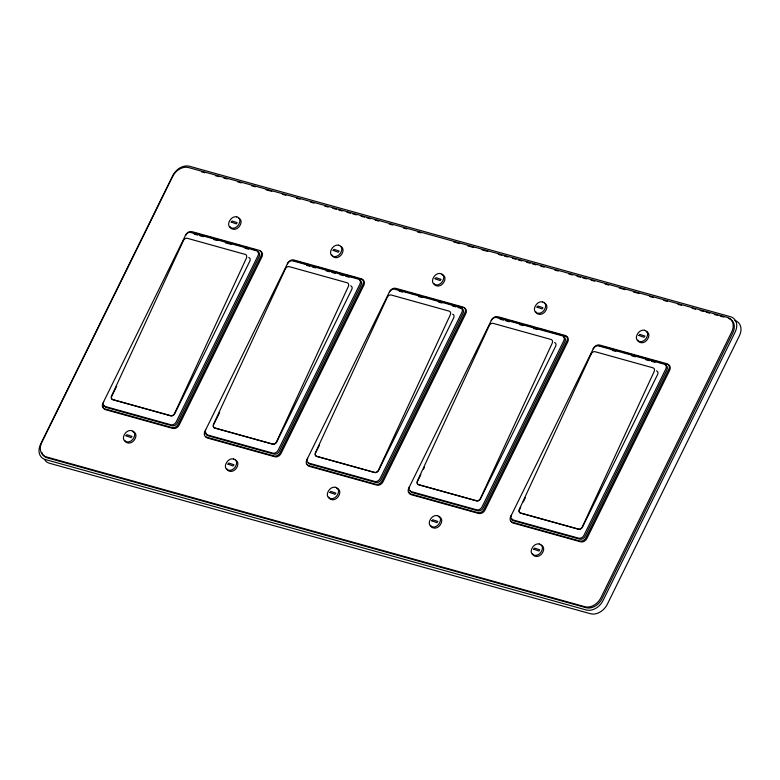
<?xml version="1.0" encoding="UTF-8"?>
<svg xmlns="http://www.w3.org/2000/svg" width="780" height="780" viewBox="0 0 780 780"><rect width="100%" height="100%" fill="white"/><g stroke="black" fill="none" stroke-linecap="round" stroke-linejoin="round"><path stroke-width="1.17" d="M116.63 386.276L111.803 396.084A3.354 2.515 -48.5 0 0 112.895 399.721L170.82 415.828A3.354 2.515 -48.5 0 0 174.798 413.605L249.824 261.125A3.354 2.515 -48.5 0 0 248.742 257.488M219.638 412.454L213.739 424.437A3.354 2.515 -48.5 0 0 213.457 425.217M315.685 452.79L319.43 445.165M420.839 474.61L417.622 481.143A3.354 2.515 -48.5 0 0 418.704 484.78L476.639 500.887A3.354 2.515 -48.5 0 0 480.607 498.664L555.643 346.183A3.354 2.515 -48.5 0 0 554.551 342.547M423.511 469.16L424.583 466.986M520.63 507.312L519.558 509.496A3.354 2.515 -48.5 0 0 519.265 510.276M523.312 501.871L525.447 497.513M201.396 171.795L204.916 172.78M215.485 175.714L219.005 176.689M223.704 177.996L227.224 178.981M237.783 181.916L241.303 182.9M251.872 185.835L255.391 186.81M265.96 189.755L271.83 191.383M282.389 194.327L285.909 195.302M296.478 198.237L299.998 199.222M310.567 202.156L314.087 203.141M324.646 206.076L328.175 207.061M332.865 208.367L336.385 209.342M338.735 209.995L342.254 210.97M346.954 212.277L350.473 213.262M352.823 213.915L356.343 214.89M361.043 216.197L364.562 217.181M366.912 217.834L370.432 218.809M375.122 220.116L378.651 221.091M389.21 224.035L392.73 225.011M403.299 227.955L406.819 228.93M417.388 231.874L420.907 232.849M453.775 241.995L459.644 243.623M467.854 245.905L473.723 247.543M481.942 249.824L487.812 251.462M498.381 254.397L501.901 255.382M504.25 256.025L507.77 257.01M512.46 258.317L515.99 259.291M518.329 259.945L521.859 260.93M526.549 262.236L530.068 263.211M532.418 263.864L535.938 264.849M540.637 266.156L544.157 267.13M554.726 270.065L558.246 271.05M568.805 273.985L572.335 274.969M577.024 276.276L580.544 277.251M582.894 277.904L586.414 278.889M591.113 280.186L594.633 281.171M605.202 284.105L608.722 285.09M619.281 288.025L625.15 289.663M633.37 291.944L639.239 293.572M649.798 296.517L653.328 297.492M663.887 300.436L667.407 301.411M677.976 304.346L681.496 305.331M692.065 308.266L695.584 309.25M700.274 310.557L703.804 311.532M706.144 312.185L709.673 313.17M714.363 314.476L717.883 315.452M720.233 316.105L723.752 317.08M196.238 233.395L199.729 234.37M204.389 235.667L207.88 236.632M210.2 237.286L213.691 238.251M216.021 238.904L221.842 240.523M224.172 241.166L227.662 242.141M229.983 242.785L241.624 246.022M243.945 246.665L247.435 247.64M252.096 248.937L255.586 249.902M297.014 261.427L308.646 264.664M316.797 266.926L326.108 269.519M330.759 270.816L340.07 273.4M344.721 274.697L356.363 277.933M358.683 278.577L362.173 279.552A5.216 3.91 -48.5 0 1 363.87 285.207L281.141 453.326A5.216 3.91 -48.5 0 1 274.96 456.797L207.47 438.019A5.216 3.91 -48.5 0 1 205.803 436.858M397.79 289.458L401.281 290.423M403.611 291.077L407.101 292.042M409.422 292.695L415.243 294.314M417.573 294.957L421.063 295.932M423.384 296.575L429.205 298.194M431.535 298.837L435.026 299.812M437.356 300.456L440.846 301.431M443.167 302.075L448.988 303.693M451.318 304.346L454.808 305.311M457.129 305.965L462.95 307.583M498.566 317.489L505.547 319.43M510.198 320.726L519.509 323.31M524.16 324.607L533.471 327.19M538.122 328.487L547.433 331.081M549.764 331.724L561.395 334.961M563.725 335.615L566.056 336.258A5.216 3.91 -48.5 0 1 567.742 341.913L485.023 510.032A5.216 3.91 -48.5 0 1 478.842 513.493L411.352 494.725A5.216 3.91 -48.5 0 1 409.227 492.619M602.823 346.486L614.465 349.723M616.795 350.366L620.285 351.341M622.606 351.985L628.426 353.603M630.757 354.256L634.247 355.222M636.568 355.875L642.389 357.494M644.719 358.137L648.209 359.112M650.539 359.755L656.35 361.374M658.681 362.017L662.171 362.993M664.501 363.636L667.992 364.611A5.216 3.91 -48.5 0 1 669.679 370.266L586.96 538.385A5.216 3.91 -48.5 0 1 580.778 541.846L513.289 523.078A5.216 3.91 -48.5 0 1 511.163 520.972M194.171 234.117L197.642 235.082M199.943 235.726L203.414 236.681M213.798 239.577L217.269 240.542M225.342 242.785L231.114 244.393M244.969 248.245L248.43 249.21M306.501 265.356L309.962 266.321M312.273 266.965L315.734 267.93M326.128 270.816L329.589 271.781M331.9 272.425L335.361 273.39M339.982 274.667L343.444 275.632M345.755 276.276L349.216 277.241M399.204 291.145L402.665 292.11M418.831 296.605L422.292 297.56M438.457 302.055L441.919 303.02M452.312 305.916L455.773 306.872M458.084 307.515L461.546 308.48A4.475 3.354 -48.5 0 1 462.998 313.326L381.235 479.495A4.475 3.354 -48.5 0 1 375.931 482.469L310.128 464.159A4.475 3.354 -48.5 0 1 308.704 463.174M499.99 319.176L503.451 320.141M505.762 320.775L509.223 321.74M519.617 324.636L523.078 325.591M533.471 328.487L536.933 329.452M612.319 350.415L615.781 351.38M631.937 355.875L635.408 356.84M645.791 359.726L649.262 360.691M651.563 361.335L655.034 362.3M124.868 440.349A5.967 4.465 -48.5 0 0 127.296 442.757A8.804 6.601 -48.5 0 0 129.109 443.06A5.967 4.465 -48.5 0 0 134.921 438.955A8.804 6.601 -48.5 0 0 135.759 436.907A5.967 4.465 -48.5 0 0 133.312 431.837A8.804 6.601 -48.5 0 0 132.746 431.681M230.032 226.619A5.967 4.465 -48.5 0 0 232.469 229.028A8.804 6.601 -48.5 0 0 234.283 229.33A5.967 4.465 -48.5 0 0 240.094 225.225A8.804 6.601 -48.5 0 0 240.922 223.178A5.967 4.465 -48.5 0 0 238.475 218.107M104.432 405.649A4.475 3.354 -48.5 0 0 106.255 407.452L172.058 425.763A4.475 3.354 -48.5 0 0 177.362 422.789L259.116 256.62A4.475 3.354 -48.5 0 0 257.673 251.774M185.455 235.463A4.475 3.354 -48.5 0 1 190.759 232.489L256.561 250.799A4.475 3.354 -48.5 0 1 258.014 255.645L176.251 421.805A4.475 3.354 -48.5 0 1 170.947 424.778L105.144 406.477A4.475 3.354 -48.5 0 1 103.701 401.632M103.252 406.438A5.216 3.91 -48.5 0 0 105.534 409.666L173.024 428.444A5.216 3.91 -48.5 0 0 179.205 424.973L261.934 256.854A5.216 3.91 -48.5 0 0 260.237 251.199M226.804 468.702A5.967 4.465 -48.5 0 0 229.232 471.11A8.804 6.601 -48.5 0 0 231.046 471.412A5.967 4.465 -48.5 0 0 236.857 467.308A8.804 6.601 -48.5 0 0 237.695 465.26A5.967 4.465 -48.5 0 0 235.248 460.19M331.978 254.972A5.967 4.465 -48.5 0 0 334.406 257.38A8.804 6.601 -48.5 0 0 336.219 257.683A5.967 4.465 -48.5 0 0 342.03 253.578A8.804 6.601 -48.5 0 0 342.859 251.531A5.967 4.465 -48.5 0 0 340.421 246.46M213.359 425.997A3.354 2.515 -48.5 0 0 214.832 428.074L272.756 444.181A3.354 2.515 -48.5 0 0 276.734 441.958L351.76 289.477A3.354 2.515 -48.5 0 0 350.678 285.841M206.232 433.046A4.475 3.354 -48.5 0 0 208.192 435.805L273.994 454.116A4.475 3.354 -48.5 0 0 279.298 451.142L361.062 284.973A4.475 3.354 -48.5 0 0 359.609 280.127M287.401 263.815A4.475 3.354 -48.5 0 1 292.695 260.842L358.498 279.152A4.475 3.354 -48.5 0 1 359.95 283.998L278.187 450.157A4.475 3.354 -48.5 0 1 272.883 453.131L207.08 434.831A4.475 3.354 -48.5 0 1 205.637 429.985M293.592 260.656A5.216 3.91 -48.5 0 1 294.684 260.783M328.741 497.055A5.967 4.465 -48.5 0 0 331.168 499.463A8.804 6.601 -48.5 0 0 332.982 499.766A5.967 4.465 -48.5 0 0 338.803 495.661A8.804 6.601 -48.5 0 0 339.631 493.613A5.967 4.465 -48.5 0 0 337.184 488.543A8.804 6.601 -48.5 0 0 336.619 488.387M433.914 283.325A5.967 4.465 -48.5 0 0 436.342 285.733A8.804 6.601 -48.5 0 0 438.155 286.036A5.967 4.465 -48.5 0 0 443.966 281.931A8.804 6.601 -48.5 0 0 444.795 279.883A5.967 4.465 -48.5 0 0 442.357 274.814A8.804 6.601 -48.5 0 0 441.792 274.657M315.393 453.57A3.354 2.515 -48.5 0 0 316.768 456.427L374.702 472.534A3.354 2.515 -48.5 0 0 378.671 470.311L453.697 317.831A3.354 2.515 -48.5 0 0 452.615 314.194M389.337 292.168A4.475 3.354 -48.5 0 1 394.631 289.195L460.434 307.505A4.475 3.354 -48.5 0 1 461.887 312.351L380.123 478.51A4.475 3.354 -48.5 0 1 374.829 481.484L309.026 463.183A4.475 3.354 -48.5 0 1 307.573 458.338M307.281 464.266A5.216 3.91 -48.5 0 0 309.416 466.372L376.906 485.14A5.216 3.91 -48.5 0 0 383.087 481.679L465.806 313.56A5.216 3.91 -48.5 0 0 464.11 307.905M430.677 525.408A5.967 4.465 -48.5 0 0 433.105 527.816A8.804 6.601 -48.5 0 0 434.928 528.118A5.967 4.465 -48.5 0 0 440.739 524.014A8.804 6.601 -48.5 0 0 441.568 521.966A5.967 4.465 -48.5 0 0 439.12 516.896A8.804 6.601 -48.5 0 0 438.565 516.74M535.85 311.678A5.967 4.465 -48.5 0 0 538.278 314.087A8.804 6.601 -48.5 0 0 540.091 314.389A5.967 4.465 -48.5 0 0 545.902 310.284A8.804 6.601 -48.5 0 0 546.741 308.236A5.967 4.465 -48.5 0 0 544.294 303.166M410.251 490.708A4.475 3.354 -48.5 0 0 412.074 492.511L477.867 510.812A4.475 3.354 -48.5 0 0 483.171 507.848L564.934 341.679A4.475 3.354 -48.5 0 0 563.482 336.833M491.273 320.522A4.475 3.354 -48.5 0 1 496.567 317.548L562.37 335.848A4.475 3.354 -48.5 0 1 563.823 340.704L482.06 506.863A4.475 3.354 -48.5 0 1 476.765 509.837L410.962 491.536A4.475 3.354 -48.5 0 1 409.51 486.681M532.613 553.761A5.967 4.465 -48.5 0 0 535.051 556.169A8.804 6.601 -48.5 0 0 536.864 556.471A5.967 4.465 -48.5 0 0 542.675 552.367A8.804 6.601 -48.5 0 0 543.504 550.319A5.967 4.465 -48.5 0 0 541.057 545.249M637.786 340.031A5.967 4.465 -48.5 0 0 640.214 342.44A8.804 6.601 -48.5 0 0 642.028 342.742A5.967 4.465 -48.5 0 0 647.839 338.637A8.804 6.601 -48.5 0 0 648.677 336.59A5.967 4.465 -48.5 0 0 646.23 331.519M519.178 511.056A3.354 2.515 -48.5 0 0 520.64 513.133L578.575 529.24A3.354 2.515 -48.5 0 0 582.543 527.017L657.579 374.536A3.354 2.515 -48.5 0 0 656.487 370.9M512.187 519.061A4.475 3.354 -48.5 0 0 514.01 520.865L579.813 539.165A4.475 3.354 -48.5 0 0 585.107 536.201L666.871 370.032A4.475 3.354 -48.5 0 0 665.418 365.186M593.209 348.875A4.475 3.354 -48.5 0 1 598.504 345.901L664.307 364.202A4.475 3.354 -48.5 0 1 665.759 369.057L583.996 535.216A4.475 3.354 -48.5 0 1 578.701 538.19L512.899 519.889A4.475 3.354 -48.5 0 1 511.446 515.034M599.401 345.706A5.216 3.91 -48.5 0 1 600.502 345.842M41.828 452.419A13.426 10.062 -48.5 0 0 47.297 457.85L586.092 607.708A13.426 10.062 -48.5 0 0 601.984 598.796L732.8 332.933A13.426 10.062 -48.5 0 0 728.452 318.386M44.938 460.112A14.167 10.618 -48.5 0 0 49.462 463.252L590.509 613.733A14.167 10.618 -48.5 0 0 607.279 604.325L739.381 335.858A14.167 10.618 -48.5 0 0 734.789 320.512M126.019 435.776L131.108 437.609L132.015 436.4L126.906 434.704L126.019 435.776M231.182 222.037L236.281 223.88L237.188 222.671L232.079 220.974L231.182 222.037M227.955 464.129L233.044 465.962L233.951 464.753L228.842 463.057L227.955 464.129M333.128 250.39L338.218 252.232L339.125 251.023L334.015 249.327L333.128 250.39M329.891 492.482L334.99 494.315L335.887 493.106L330.779 491.41L329.891 492.482M435.065 278.743L440.154 280.585L441.061 279.377L435.952 277.68L435.065 278.743M431.827 520.835L436.927 522.668L437.834 521.459L432.715 519.763L431.827 520.835M537.001 307.096L542.09 308.939L542.997 307.729L537.888 306.033L537.001 307.096M533.764 549.188L538.863 551.021L539.77 549.812L534.661 548.116L533.764 549.188M638.937 335.449L644.026 337.291L644.933 336.082L639.824 334.376L638.937 335.449M183.417 240.581L111.598 395.899A3.354 2.545 -51.6 0 0 112.749 399.584L170.674 415.701A3.354 2.545 -51.6 0 0 174.583 413.419L246.412 258.102A3.354 2.545 -51.6 0 0 245.261 254.416L187.336 238.3A3.354 2.545 -51.6 0 0 183.417 240.581M285.353 268.934L213.535 424.252A3.354 2.545 -51.6 0 0 214.685 427.937L272.61 444.054A3.354 2.545 -51.6 0 0 276.52 441.773L348.348 286.455A3.354 2.545 -51.6 0 0 347.197 282.769L289.273 266.653A3.354 2.545 -51.6 0 0 285.353 268.934M387.299 297.287L315.471 452.605A3.354 2.545 -51.6 0 0 316.622 456.29L374.546 472.407A3.354 2.545 -51.6 0 0 378.466 470.125L450.284 314.808A3.354 2.545 -51.6 0 0 449.134 311.123L391.209 295.006A3.354 2.545 -51.6 0 0 387.299 297.287M489.235 325.64L417.407 480.958A3.354 2.545 -51.6 0 0 418.558 484.643L476.492 500.76A3.354 2.545 -51.6 0 0 480.402 498.478L552.221 343.161A3.354 2.545 -51.6 0 0 551.07 339.476L493.145 323.359A3.354 2.545 -51.6 0 0 489.235 325.64M591.172 353.993L519.343 509.311A3.354 2.545 -51.6 0 0 520.494 512.996L578.428 529.113A3.354 2.545 -51.6 0 0 582.338 526.832L654.157 371.514A3.354 2.545 -51.6 0 0 653.006 367.828L595.082 351.712A3.354 2.545 -51.6 0 0 591.172 353.993M172.721 175.675L40.618 444.142A14.167 10.618 -48.5 0 0 45.211 459.488L586.248 609.98A14.167 10.618 -48.5 0 0 603.028 600.571L735.13 332.104A14.167 10.618 -48.5 0 0 730.538 316.748L189.491 166.267A14.167 10.618 -48.5 0 0 172.721 175.675M172.653 176.465L41.837 442.328A13.426 10.062 -48.5 0 0 46.186 456.865L584.981 606.733A13.426 10.062 -48.5 0 0 600.873 597.812L731.689 331.958A13.426 10.062 -48.5 0 0 727.34 317.411L188.546 167.554A13.426 10.062 -48.5 0 0 172.653 176.465M185.64 235.072L102.921 403.192A5.216 3.91 -48.5 0 0 104.608 408.847L172.097 427.625A5.216 3.91 -48.5 0 0 178.279 424.154L261.007 256.035A5.216 3.91 -48.5 0 0 259.311 250.38L191.822 231.611A5.216 3.91 -48.5 0 0 185.64 235.072M287.576 263.425L204.857 431.545A5.216 3.91 -48.5 0 0 206.554 437.2L274.043 455.978A5.216 3.91 -48.5 0 0 280.225 452.507L362.944 284.388A5.216 3.91 -48.5 0 0 361.247 278.733L293.758 259.964A5.216 3.91 -48.5 0 0 287.576 263.425M389.522 291.779L306.793 459.898A5.216 3.91 -48.5 0 0 308.49 465.553L375.979 484.331A5.216 3.91 -48.5 0 0 382.161 480.86L464.88 312.741A5.216 3.91 -48.5 0 0 463.193 307.086L395.704 288.317A5.216 3.91 -48.5 0 0 389.522 291.779M491.459 320.131L408.73 488.251A5.216 3.91 -48.5 0 0 410.426 493.906L477.916 512.684A5.216 3.91 -48.5 0 0 484.097 509.213L566.816 341.094A5.216 3.91 -48.5 0 0 565.13 335.439L497.64 316.67A5.216 3.91 -48.5 0 0 491.459 320.131M593.395 348.485L510.666 516.604A5.216 3.91 -48.5 0 0 512.362 522.259L579.852 541.037A5.216 3.91 -48.5 0 0 586.033 537.566L668.752 369.447A5.216 3.91 -48.5 0 0 667.066 363.792L599.576 345.023A5.216 3.91 -48.5 0 0 593.395 348.485M131.528 430.599A5.967 4.465 -48.5 0 0 124.459 434.567A8.804 6.601 -48.5 0 0 123.63 436.605A5.967 4.465 -48.5 0 0 124.995 441.178A8.804 6.601 -48.5 0 0 126.643 441.841A5.967 4.465 -48.5 0 0 132.883 439.179A8.804 6.601 -48.5 0 0 134.024 437.229A5.967 4.465 -48.5 0 0 133.166 431.262A8.804 6.601 -48.5 0 0 131.528 430.599M236.691 216.869A5.967 4.465 -48.5 0 0 229.632 220.838A8.804 6.601 -48.5 0 0 228.803 222.875A5.967 4.465 -48.5 0 0 230.168 227.448A8.804 6.601 -48.5 0 0 231.806 228.101A5.967 4.465 -48.5 0 0 238.056 225.449A8.804 6.601 -48.5 0 0 239.197 223.489A5.967 4.465 -48.5 0 0 238.339 217.532A8.804 6.601 -48.5 0 0 236.691 216.869M233.464 458.952A5.967 4.465 -48.5 0 0 226.395 462.92A8.804 6.601 -48.5 0 0 225.566 464.958A5.967 4.465 -48.5 0 0 226.941 469.531A8.804 6.601 -48.5 0 0 228.579 470.194A5.967 4.465 -48.5 0 0 234.819 467.532A8.804 6.601 -48.5 0 0 235.96 465.572A5.967 4.465 -48.5 0 0 235.102 459.615A8.804 6.601 -48.5 0 0 233.464 458.952M338.637 245.222A5.967 4.465 -48.5 0 0 331.568 249.191A8.804 6.601 -48.5 0 0 330.74 251.228A5.967 4.465 -48.5 0 0 332.104 255.801A8.804 6.601 -48.5 0 0 333.743 256.454A5.967 4.465 -48.5 0 0 339.992 253.802A8.804 6.601 -48.5 0 0 341.133 251.843A5.967 4.465 -48.5 0 0 340.275 245.885A8.804 6.601 -48.5 0 0 338.637 245.222M335.4 487.305A5.967 4.465 -48.5 0 0 328.341 491.273A8.804 6.601 -48.5 0 0 327.502 493.311A5.967 4.465 -48.5 0 0 328.877 497.884A8.804 6.601 -48.5 0 0 330.515 498.547A5.967 4.465 -48.5 0 0 336.765 495.885A8.804 6.601 -48.5 0 0 337.896 493.925A5.967 4.465 -48.5 0 0 337.038 487.968A8.804 6.601 -48.5 0 0 335.4 487.305M440.573 273.575A5.967 4.465 -48.5 0 0 433.505 277.543A8.804 6.601 -48.5 0 0 432.676 279.581A5.967 4.465 -48.5 0 0 434.041 284.154A8.804 6.601 -48.5 0 0 435.679 284.807A5.967 4.465 -48.5 0 0 441.928 282.155A8.804 6.601 -48.5 0 0 443.069 280.195A5.967 4.465 -48.5 0 0 442.211 274.238A8.804 6.601 -48.5 0 0 440.573 273.575M437.336 515.658A5.967 4.465 -48.5 0 0 430.277 519.626A8.804 6.601 -48.5 0 0 429.448 521.664A5.967 4.465 -48.5 0 0 430.813 526.237A8.804 6.601 -48.5 0 0 432.452 526.9A5.967 4.465 -48.5 0 0 438.701 524.238A8.804 6.601 -48.5 0 0 439.832 522.278A5.967 4.465 -48.5 0 0 438.974 516.321A8.804 6.601 -48.5 0 0 437.336 515.658M542.51 301.928A5.967 4.465 -48.5 0 0 535.441 305.897A8.804 6.601 -48.5 0 0 534.612 307.934A5.967 4.465 -48.5 0 0 535.977 312.507A8.804 6.601 -48.5 0 0 537.625 313.16A5.967 4.465 -48.5 0 0 543.865 310.508A8.804 6.601 -48.5 0 0 545.005 308.548A5.967 4.465 -48.5 0 0 544.148 302.591A8.804 6.601 -48.5 0 0 542.51 301.928M539.273 544.011A5.967 4.465 -48.5 0 0 532.213 547.979A8.804 6.601 -48.5 0 0 531.385 550.017A5.967 4.465 -48.5 0 0 532.75 554.59A8.804 6.601 -48.5 0 0 534.388 555.253A5.967 4.465 -48.5 0 0 540.637 552.591A8.804 6.601 -48.5 0 0 541.778 550.631A5.967 4.465 -48.5 0 0 540.92 544.674A8.804 6.601 -48.5 0 0 539.273 544.011M644.446 330.281A5.967 4.465 -48.5 0 0 637.377 334.24A8.804 6.601 -48.5 0 0 636.548 336.287A5.967 4.465 -48.5 0 0 637.913 340.86A8.804 6.601 -48.5 0 0 639.561 341.513A5.967 4.465 -48.5 0 0 645.801 338.861A8.804 6.601 -48.5 0 0 646.942 336.901A5.967 4.465 -48.5 0 0 646.084 330.944A8.804 6.601 -48.5 0 0 644.446 330.281"/></g></svg>
